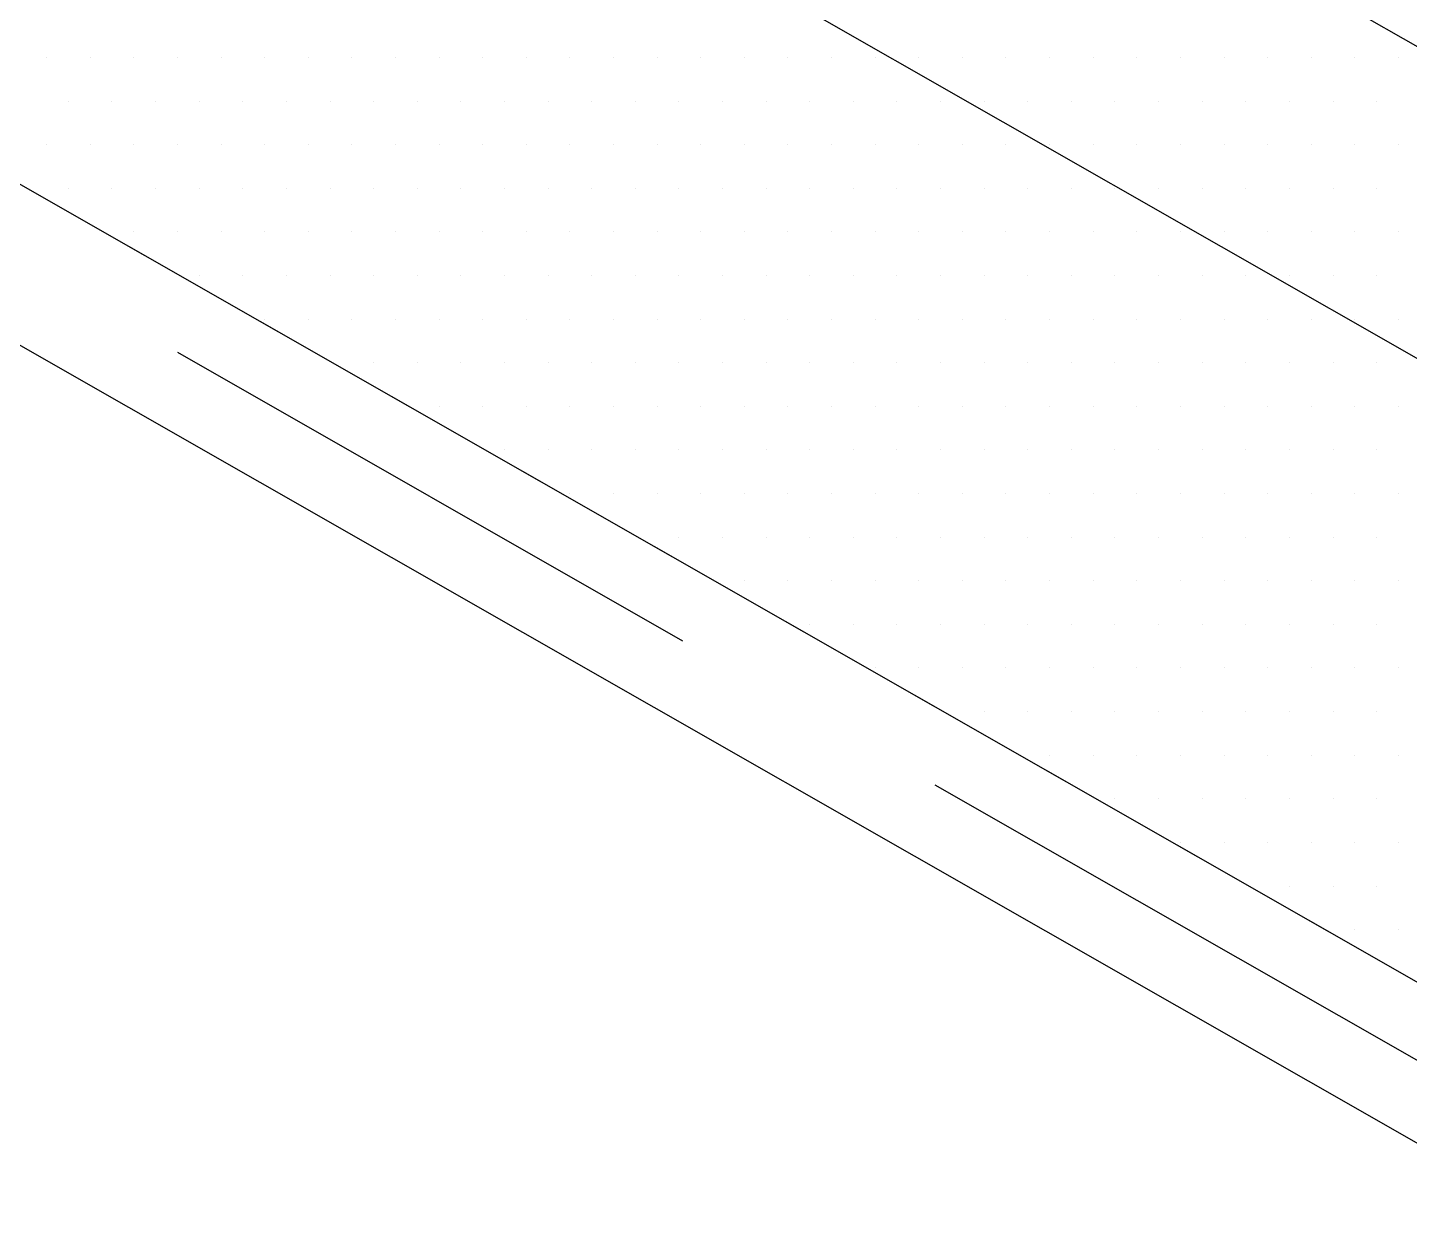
# Model space of a CAD drawing. Header units: inches. Extents: x -20.8 to 74.7, y -53.7 to 19.1.
# Drawn here: x -8.623 to -8.029, y 11.605 to 12.118 of the extents above; entities that cross this region are included whole.
import ezdxf

# ---------------------------------------------------------------- set-up
doc = ezdxf.new("R2010")
doc.units = ezdxf.units.IN
doc.header["$MEASUREMENT"] = 0
doc.linetypes.add('AI-Linetype-15', pattern=[0.375113, 0.250075, -0.125038])
for name, color, linetype, lineweight in [('.ATI-HATCH', 7, 'Continuous', 0), ('G-ANNO-TTLB', 7, 'Continuous', 0), ('TYVEK', 7, 'Continuous', 0)]:
    doc.layers.add(name, color=color, linetype=linetype, lineweight=lineweight)

# ---------------------------------------------------------------- blocks, each defined once
blk = doc.blocks.new('Block_856')
at = {"layer": '.ATI-HATCH'}
for points, knots in [([(-8.50502, 12.3839), (-8.50502, 12.3839), (-8.6217, 12.31639), (-8.6217, 12.31639), (-8.6217, 12.31639), (-7.61557, 11.74187), (-7.61557, 11.74187), (-7.61557, 11.74187), (-7.60558, 11.8703), (-7.60558, 11.8703), (-7.60558, 11.8703), (-8.50502, 12.3839), (-8.50502, 12.3839)], [0, 0, 0, 0, 1, 1, 1, 2, 2, 2, 3, 3, 3, 4, 4, 4, 4]), ([(-8.6217, 12.31639), (-8.6217, 12.31639), (-8.73838, 12.24888), (-8.73838, 12.24888), (-8.73838, 12.24888), (-8.85506, 12.18138), (-8.85506, 12.18138), (-8.85506, 12.18138), (-6.9879, 11.11519), (-6.9879, 11.11519), (-6.9879, 11.11519), (-6.75454, 11.2502), (-6.75454, 11.2502), (-6.75454, 11.2502), (-8.6217, 12.31639), (-8.6217, 12.31639)], [0, 0, 0, 0, 1, 1, 1, 2, 2, 2, 3, 3, 3, 4, 4, 4, 5, 5, 5, 5])]:
    blk.add_open_spline(points, degree=3, knots=knots, dxfattribs=at)
at = {"layer": '.ATI-HATCH', "color": 8, "lineweight": 0, "true_color": 0x818080}
for points in [[(-8.61478, 12.10533), (-8.61478, 12.10533), (-8.61478, 12.10533), (-8.61478, 12.10533)], [(-8.59602, 12.10533), (-8.59602, 12.10533), (-8.59602, 12.10533), (-8.59602, 12.10533)], [(-8.57727, 12.10533), (-8.57727, 12.10533), (-8.57727, 12.10533), (-8.57727, 12.10533)], [(-8.55851, 12.10533), (-8.55851, 12.10533), (-8.55851, 12.10533), (-8.55851, 12.10533)], [(-8.53976, 12.10533), (-8.53976, 12.10533), (-8.53976, 12.10533), (-8.53976, 12.10533)], [(-8.521, 12.10533), (-8.521, 12.10533), (-8.521, 12.10533), (-8.521, 12.10533)], [(-8.50225, 12.10533), (-8.50225, 12.10533), (-8.50225, 12.10533), (-8.50225, 12.10533)], [(-8.48349, 12.10533), (-8.48349, 12.10533), (-8.48349, 12.10533), (-8.48349, 12.10533)], [(-8.46473, 12.10533), (-8.46473, 12.10533), (-8.46473, 12.10533), (-8.46473, 12.10533)], [(-8.44598, 12.10533), (-8.44598, 12.10533), (-8.44598, 12.10533), (-8.44598, 12.10533)], [(-8.42722, 12.10533), (-8.42722, 12.10533), (-8.42722, 12.10533), (-8.42722, 12.10533)], [(-8.40847, 12.10533), (-8.40847, 12.10533), (-8.40847, 12.10533), (-8.40847, 12.10533)], [(-8.38971, 12.10533), (-8.38971, 12.10533), (-8.38971, 12.10533), (-8.38971, 12.10533)], [(-8.37096, 12.10533), (-8.37096, 12.10533), (-8.37096, 12.10533), (-8.37096, 12.10533)], [(-8.3522, 12.10533), (-8.3522, 12.10533), (-8.3522, 12.10533), (-8.3522, 12.10533)], [(-8.33344, 12.10533), (-8.33344, 12.10533), (-8.33344, 12.10533), (-8.33344, 12.10533)], [(-8.31469, 12.10533), (-8.31469, 12.10533), (-8.31469, 12.10533), (-8.31469, 12.10533)], [(-8.29593, 12.10533), (-8.29593, 12.10533), (-8.29593, 12.10533), (-8.29593, 12.10533)], [(-8.27718, 12.10533), (-8.27718, 12.10533), (-8.27718, 12.10533), (-8.27718, 12.10533)], [(-8.25842, 12.10533), (-8.25842, 12.10533), (-8.25842, 12.10533), (-8.25842, 12.10533)], [(-8.23967, 12.10533), (-8.23967, 12.10533), (-8.23967, 12.10533), (-8.23967, 12.10533)], [(-8.22091, 12.10533), (-8.22091, 12.10533), (-8.22091, 12.10533), (-8.22091, 12.10533)], [(-8.20215, 12.10533), (-8.20215, 12.10533), (-8.20215, 12.10533), (-8.20215, 12.10533)], [(-8.1834, 12.10533), (-8.1834, 12.10533), (-8.1834, 12.10533), (-8.1834, 12.10533)], [(-8.16464, 12.10533), (-8.16464, 12.10533), (-8.16464, 12.10533), (-8.16464, 12.10533)], [(-8.14589, 12.10533), (-8.14589, 12.10533), (-8.14589, 12.10533), (-8.14589, 12.10533)], [(-8.12713, 12.10533), (-8.12713, 12.10533), (-8.12713, 12.10533), (-8.12713, 12.10533)], [(-8.10838, 12.10533), (-8.10838, 12.10533), (-8.10838, 12.10533), (-8.10838, 12.10533)], [(-8.08962, 12.10533), (-8.08962, 12.10533), (-8.08962, 12.10533), (-8.08962, 12.10533)], [(-8.07087, 12.10533), (-8.07087, 12.10533), (-8.07087, 12.10533), (-8.07087, 12.10533)], [(-8.05211, 12.10533), (-8.05211, 12.10533), (-8.05211, 12.10533), (-8.05211, 12.10533)], [(-8.03335, 12.10533), (-8.03335, 12.10533), (-8.03335, 12.10533), (-8.03335, 12.10533)], [(-8.6054, 12.08657), (-8.6054, 12.08657), (-8.6054, 12.08657), (-8.6054, 12.08657)], [(-8.58665, 12.08657), (-8.58665, 12.08657), (-8.58665, 12.08657), (-8.58665, 12.08657)], [(-8.56789, 12.08657), (-8.56789, 12.08657), (-8.56789, 12.08657), (-8.56789, 12.08657)], [(-8.54913, 12.08657), (-8.54913, 12.08657), (-8.54913, 12.08657), (-8.54913, 12.08657)], [(-8.53038, 12.08657), (-8.53038, 12.08657), (-8.53038, 12.08657), (-8.53038, 12.08657)], [(-8.51162, 12.08657), (-8.51162, 12.08657), (-8.51162, 12.08657), (-8.51162, 12.08657)], [(-8.49287, 12.08657), (-8.49287, 12.08657), (-8.49287, 12.08657), (-8.49287, 12.08657)], [(-8.47411, 12.08657), (-8.47411, 12.08657), (-8.47411, 12.08657), (-8.47411, 12.08657)], [(-8.45536, 12.08657), (-8.45536, 12.08657), (-8.45536, 12.08657), (-8.45536, 12.08657)], [(-8.4366, 12.08657), (-8.4366, 12.08657), (-8.4366, 12.08657), (-8.4366, 12.08657)], [(-8.41784, 12.08657), (-8.41784, 12.08657), (-8.41784, 12.08657), (-8.41784, 12.08657)], [(-8.39909, 12.08657), (-8.39909, 12.08657), (-8.39909, 12.08657), (-8.39909, 12.08657)], [(-8.38033, 12.08657), (-8.38033, 12.08657), (-8.38033, 12.08657), (-8.38033, 12.08657)], [(-8.36158, 12.08657), (-8.36158, 12.08657), (-8.36158, 12.08657), (-8.36158, 12.08657)], [(-8.34282, 12.08657), (-8.34282, 12.08657), (-8.34282, 12.08657), (-8.34282, 12.08657)], [(-8.32407, 12.08657), (-8.32407, 12.08657), (-8.32407, 12.08657), (-8.32407, 12.08657)], [(-8.30531, 12.08657), (-8.30531, 12.08657), (-8.30531, 12.08657), (-8.30531, 12.08657)], [(-8.28656, 12.08657), (-8.28656, 12.08657), (-8.28656, 12.08657), (-8.28656, 12.08657)], [(-8.2678, 12.08657), (-8.2678, 12.08657), (-8.2678, 12.08657), (-8.2678, 12.08657)], [(-8.24904, 12.08657), (-8.24904, 12.08657), (-8.24904, 12.08657), (-8.24904, 12.08657)], [(-8.23029, 12.08657), (-8.23029, 12.08657), (-8.23029, 12.08657), (-8.23029, 12.08657)], [(-8.21153, 12.08657), (-8.21153, 12.08657), (-8.21153, 12.08657), (-8.21153, 12.08657)], [(-8.19278, 12.08657), (-8.19278, 12.08657), (-8.19278, 12.08657), (-8.19278, 12.08657)], [(-8.17402, 12.08657), (-8.17402, 12.08657), (-8.17402, 12.08657), (-8.17402, 12.08657)], [(-8.15527, 12.08657), (-8.15527, 12.08657), (-8.15527, 12.08657), (-8.15527, 12.08657)], [(-8.13651, 12.08657), (-8.13651, 12.08657), (-8.13651, 12.08657), (-8.13651, 12.08657)], [(-8.11775, 12.08657), (-8.11775, 12.08657), (-8.11775, 12.08657), (-8.11775, 12.08657)], [(-8.099, 12.08657), (-8.099, 12.08657), (-8.099, 12.08657), (-8.099, 12.08657)], [(-8.08024, 12.08657), (-8.08024, 12.08657), (-8.08024, 12.08657), (-8.08024, 12.08657)], [(-8.06149, 12.08657), (-8.06149, 12.08657), (-8.06149, 12.08657), (-8.06149, 12.08657)], [(-8.04273, 12.08657), (-8.04273, 12.08657), (-8.04273, 12.08657), (-8.04273, 12.08657)], [(-8.61478, 12.06781), (-8.61478, 12.06781), (-8.61478, 12.06781), (-8.61478, 12.06781)], [(-8.59602, 12.06781), (-8.59602, 12.06781), (-8.59602, 12.06781), (-8.59602, 12.06781)], [(-8.57727, 12.06781), (-8.57727, 12.06781), (-8.57727, 12.06781), (-8.57727, 12.06781)], [(-8.55851, 12.06781), (-8.55851, 12.06781), (-8.55851, 12.06781), (-8.55851, 12.06781)], [(-8.53976, 12.06781), (-8.53976, 12.06781), (-8.53976, 12.06781), (-8.53976, 12.06781)], [(-8.521, 12.06781), (-8.521, 12.06781), (-8.521, 12.06781), (-8.521, 12.06781)], [(-8.50225, 12.06781), (-8.50225, 12.06781), (-8.50225, 12.06781), (-8.50225, 12.06781)], [(-8.48349, 12.06781), (-8.48349, 12.06781), (-8.48349, 12.06781), (-8.48349, 12.06781)], [(-8.46473, 12.06781), (-8.46473, 12.06781), (-8.46473, 12.06781), (-8.46473, 12.06781)], [(-8.44598, 12.06781), (-8.44598, 12.06781), (-8.44598, 12.06781), (-8.44598, 12.06781)], [(-8.42722, 12.06781), (-8.42722, 12.06781), (-8.42722, 12.06781), (-8.42722, 12.06781)], [(-8.40847, 12.06781), (-8.40847, 12.06781), (-8.40847, 12.06781), (-8.40847, 12.06781)], [(-8.38971, 12.06781), (-8.38971, 12.06781), (-8.38971, 12.06781), (-8.38971, 12.06781)], [(-8.37096, 12.06781), (-8.37096, 12.06781), (-8.37096, 12.06781), (-8.37096, 12.06781)], [(-8.3522, 12.06781), (-8.3522, 12.06781), (-8.3522, 12.06781), (-8.3522, 12.06781)], [(-8.33344, 12.06781), (-8.33344, 12.06781), (-8.33344, 12.06781), (-8.33344, 12.06781)], [(-8.31469, 12.06781), (-8.31469, 12.06781), (-8.31469, 12.06781), (-8.31469, 12.06781)], [(-8.29593, 12.06781), (-8.29593, 12.06781), (-8.29593, 12.06781), (-8.29593, 12.06781)], [(-8.27718, 12.06781), (-8.27718, 12.06781), (-8.27718, 12.06781), (-8.27718, 12.06781)], [(-8.25842, 12.06781), (-8.25842, 12.06781), (-8.25842, 12.06781), (-8.25842, 12.06781)], [(-8.23967, 12.06781), (-8.23967, 12.06781), (-8.23967, 12.06781), (-8.23967, 12.06781)], [(-8.22091, 12.06781), (-8.22091, 12.06781), (-8.22091, 12.06781), (-8.22091, 12.06781)], [(-8.20215, 12.06781), (-8.20215, 12.06781), (-8.20215, 12.06781), (-8.20215, 12.06781)], [(-8.1834, 12.06781), (-8.1834, 12.06781), (-8.1834, 12.06781), (-8.1834, 12.06781)], [(-8.16464, 12.06781), (-8.16464, 12.06781), (-8.16464, 12.06781), (-8.16464, 12.06781)], [(-8.14589, 12.06781), (-8.14589, 12.06781), (-8.14589, 12.06781), (-8.14589, 12.06781)], [(-8.12713, 12.06781), (-8.12713, 12.06781), (-8.12713, 12.06781), (-8.12713, 12.06781)], [(-8.10838, 12.06781), (-8.10838, 12.06781), (-8.10838, 12.06781), (-8.10838, 12.06781)], [(-8.08962, 12.06781), (-8.08962, 12.06781), (-8.08962, 12.06781), (-8.08962, 12.06781)], [(-8.07087, 12.06781), (-8.07087, 12.06781), (-8.07087, 12.06781), (-8.07087, 12.06781)], [(-8.05211, 12.06781), (-8.05211, 12.06781), (-8.05211, 12.06781), (-8.05211, 12.06781)], [(-8.03335, 12.06781), (-8.03335, 12.06781), (-8.03335, 12.06781), (-8.03335, 12.06781)], [(-8.6054, 12.04906), (-8.6054, 12.04906), (-8.6054, 12.04906), (-8.6054, 12.04906)], [(-8.58665, 12.04906), (-8.58665, 12.04906), (-8.58665, 12.04906), (-8.58665, 12.04906)], [(-8.56789, 12.04906), (-8.56789, 12.04906), (-8.56789, 12.04906), (-8.56789, 12.04906)], [(-8.54913, 12.04906), (-8.54913, 12.04906), (-8.54913, 12.04906), (-8.54913, 12.04906)], [(-8.53038, 12.04906), (-8.53038, 12.04906), (-8.53038, 12.04906), (-8.53038, 12.04906)], [(-8.51162, 12.04906), (-8.51162, 12.04906), (-8.51162, 12.04906), (-8.51162, 12.04906)], [(-8.49287, 12.04906), (-8.49287, 12.04906), (-8.49287, 12.04906), (-8.49287, 12.04906)], [(-8.47411, 12.04906), (-8.47411, 12.04906), (-8.47411, 12.04906), (-8.47411, 12.04906)], [(-8.45536, 12.04906), (-8.45536, 12.04906), (-8.45536, 12.04906), (-8.45536, 12.04906)], [(-8.4366, 12.04906), (-8.4366, 12.04906), (-8.4366, 12.04906), (-8.4366, 12.04906)], [(-8.41784, 12.04906), (-8.41784, 12.04906), (-8.41784, 12.04906), (-8.41784, 12.04906)], [(-8.39909, 12.04906), (-8.39909, 12.04906), (-8.39909, 12.04906), (-8.39909, 12.04906)], [(-8.38033, 12.04906), (-8.38033, 12.04906), (-8.38033, 12.04906), (-8.38033, 12.04906)], [(-8.36158, 12.04906), (-8.36158, 12.04906), (-8.36158, 12.04906), (-8.36158, 12.04906)], [(-8.34282, 12.04906), (-8.34282, 12.04906), (-8.34282, 12.04906), (-8.34282, 12.04906)], [(-8.32407, 12.04906), (-8.32407, 12.04906), (-8.32407, 12.04906), (-8.32407, 12.04906)], [(-8.30531, 12.04906), (-8.30531, 12.04906), (-8.30531, 12.04906), (-8.30531, 12.04906)], [(-8.28656, 12.04906), (-8.28656, 12.04906), (-8.28656, 12.04906), (-8.28656, 12.04906)], [(-8.2678, 12.04906), (-8.2678, 12.04906), (-8.2678, 12.04906), (-8.2678, 12.04906)], [(-8.24904, 12.04906), (-8.24904, 12.04906), (-8.24904, 12.04906), (-8.24904, 12.04906)], [(-8.23029, 12.04906), (-8.23029, 12.04906), (-8.23029, 12.04906), (-8.23029, 12.04906)], [(-8.21153, 12.04906), (-8.21153, 12.04906), (-8.21153, 12.04906), (-8.21153, 12.04906)], [(-8.19278, 12.04906), (-8.19278, 12.04906), (-8.19278, 12.04906), (-8.19278, 12.04906)], [(-8.17402, 12.04906), (-8.17402, 12.04906), (-8.17402, 12.04906), (-8.17402, 12.04906)], [(-8.15527, 12.04906), (-8.15527, 12.04906), (-8.15527, 12.04906), (-8.15527, 12.04906)], [(-8.13651, 12.04906), (-8.13651, 12.04906), (-8.13651, 12.04906), (-8.13651, 12.04906)], [(-8.11775, 12.04906), (-8.11775, 12.04906), (-8.11775, 12.04906), (-8.11775, 12.04906)], [(-8.099, 12.04906), (-8.099, 12.04906), (-8.099, 12.04906), (-8.099, 12.04906)], [(-8.08024, 12.04906), (-8.08024, 12.04906), (-8.08024, 12.04906), (-8.08024, 12.04906)], [(-8.06149, 12.04906), (-8.06149, 12.04906), (-8.06149, 12.04906), (-8.06149, 12.04906)], [(-8.04273, 12.04906), (-8.04273, 12.04906), (-8.04273, 12.04906), (-8.04273, 12.04906)], [(-8.57727, 12.0303), (-8.57727, 12.0303), (-8.57727, 12.0303), (-8.57727, 12.0303)], [(-8.55851, 12.0303), (-8.55851, 12.0303), (-8.55851, 12.0303), (-8.55851, 12.0303)], [(-8.53976, 12.0303), (-8.53976, 12.0303), (-8.53976, 12.0303), (-8.53976, 12.0303)], [(-8.521, 12.0303), (-8.521, 12.0303), (-8.521, 12.0303), (-8.521, 12.0303)], [(-8.50225, 12.0303), (-8.50225, 12.0303), (-8.50225, 12.0303), (-8.50225, 12.0303)], [(-8.48349, 12.0303), (-8.48349, 12.0303), (-8.48349, 12.0303), (-8.48349, 12.0303)], [(-8.46473, 12.0303), (-8.46473, 12.0303), (-8.46473, 12.0303), (-8.46473, 12.0303)], [(-8.44598, 12.0303), (-8.44598, 12.0303), (-8.44598, 12.0303), (-8.44598, 12.0303)], [(-8.42722, 12.0303), (-8.42722, 12.0303), (-8.42722, 12.0303), (-8.42722, 12.0303)], [(-8.40847, 12.0303), (-8.40847, 12.0303), (-8.40847, 12.0303), (-8.40847, 12.0303)], [(-8.38971, 12.0303), (-8.38971, 12.0303), (-8.38971, 12.0303), (-8.38971, 12.0303)], [(-8.37096, 12.0303), (-8.37096, 12.0303), (-8.37096, 12.0303), (-8.37096, 12.0303)], [(-8.3522, 12.0303), (-8.3522, 12.0303), (-8.3522, 12.0303), (-8.3522, 12.0303)], [(-8.33344, 12.0303), (-8.33344, 12.0303), (-8.33344, 12.0303), (-8.33344, 12.0303)], [(-8.31469, 12.0303), (-8.31469, 12.0303), (-8.31469, 12.0303), (-8.31469, 12.0303)], [(-8.29593, 12.0303), (-8.29593, 12.0303), (-8.29593, 12.0303), (-8.29593, 12.0303)], [(-8.27718, 12.0303), (-8.27718, 12.0303), (-8.27718, 12.0303), (-8.27718, 12.0303)], [(-8.25842, 12.0303), (-8.25842, 12.0303), (-8.25842, 12.0303), (-8.25842, 12.0303)], [(-8.23967, 12.0303), (-8.23967, 12.0303), (-8.23967, 12.0303), (-8.23967, 12.0303)], [(-8.22091, 12.0303), (-8.22091, 12.0303), (-8.22091, 12.0303), (-8.22091, 12.0303)], [(-8.20215, 12.0303), (-8.20215, 12.0303), (-8.20215, 12.0303), (-8.20215, 12.0303)], [(-8.1834, 12.0303), (-8.1834, 12.0303), (-8.1834, 12.0303), (-8.1834, 12.0303)], [(-8.16464, 12.0303), (-8.16464, 12.0303), (-8.16464, 12.0303), (-8.16464, 12.0303)], [(-8.14589, 12.0303), (-8.14589, 12.0303), (-8.14589, 12.0303), (-8.14589, 12.0303)], [(-8.12713, 12.0303), (-8.12713, 12.0303), (-8.12713, 12.0303), (-8.12713, 12.0303)], [(-8.10838, 12.0303), (-8.10838, 12.0303), (-8.10838, 12.0303), (-8.10838, 12.0303)], [(-8.08962, 12.0303), (-8.08962, 12.0303), (-8.08962, 12.0303), (-8.08962, 12.0303)], [(-8.07087, 12.0303), (-8.07087, 12.0303), (-8.07087, 12.0303), (-8.07087, 12.0303)], [(-8.05211, 12.0303), (-8.05211, 12.0303), (-8.05211, 12.0303), (-8.05211, 12.0303)], [(-8.03335, 12.0303), (-8.03335, 12.0303), (-8.03335, 12.0303), (-8.03335, 12.0303)], [(-8.54913, 12.01155), (-8.54913, 12.01155), (-8.54913, 12.01155), (-8.54913, 12.01155)], [(-8.53038, 12.01155), (-8.53038, 12.01155), (-8.53038, 12.01155), (-8.53038, 12.01155)], [(-8.51162, 12.01155), (-8.51162, 12.01155), (-8.51162, 12.01155), (-8.51162, 12.01155)], [(-8.49287, 12.01155), (-8.49287, 12.01155), (-8.49287, 12.01155), (-8.49287, 12.01155)], [(-8.47411, 12.01155), (-8.47411, 12.01155), (-8.47411, 12.01155), (-8.47411, 12.01155)], [(-8.45536, 12.01155), (-8.45536, 12.01155), (-8.45536, 12.01155), (-8.45536, 12.01155)], [(-8.4366, 12.01155), (-8.4366, 12.01155), (-8.4366, 12.01155), (-8.4366, 12.01155)], [(-8.41784, 12.01155), (-8.41784, 12.01155), (-8.41784, 12.01155), (-8.41784, 12.01155)], [(-8.39909, 12.01155), (-8.39909, 12.01155), (-8.39909, 12.01155), (-8.39909, 12.01155)], [(-8.38033, 12.01155), (-8.38033, 12.01155), (-8.38033, 12.01155), (-8.38033, 12.01155)], [(-8.36158, 12.01155), (-8.36158, 12.01155), (-8.36158, 12.01155), (-8.36158, 12.01155)], [(-8.34282, 12.01155), (-8.34282, 12.01155), (-8.34282, 12.01155), (-8.34282, 12.01155)], [(-8.32407, 12.01155), (-8.32407, 12.01155), (-8.32407, 12.01155), (-8.32407, 12.01155)], [(-8.30531, 12.01155), (-8.30531, 12.01155), (-8.30531, 12.01155), (-8.30531, 12.01155)], [(-8.28656, 12.01155), (-8.28656, 12.01155), (-8.28656, 12.01155), (-8.28656, 12.01155)], [(-8.2678, 12.01155), (-8.2678, 12.01155), (-8.2678, 12.01155), (-8.2678, 12.01155)], [(-8.24904, 12.01155), (-8.24904, 12.01155), (-8.24904, 12.01155), (-8.24904, 12.01155)], [(-8.23029, 12.01155), (-8.23029, 12.01155), (-8.23029, 12.01155), (-8.23029, 12.01155)], [(-8.21153, 12.01155), (-8.21153, 12.01155), (-8.21153, 12.01155), (-8.21153, 12.01155)], [(-8.19278, 12.01155), (-8.19278, 12.01155), (-8.19278, 12.01155), (-8.19278, 12.01155)], [(-8.17402, 12.01155), (-8.17402, 12.01155), (-8.17402, 12.01155), (-8.17402, 12.01155)], [(-8.15527, 12.01155), (-8.15527, 12.01155), (-8.15527, 12.01155), (-8.15527, 12.01155)], [(-8.13651, 12.01155), (-8.13651, 12.01155), (-8.13651, 12.01155), (-8.13651, 12.01155)], [(-8.11775, 12.01155), (-8.11775, 12.01155), (-8.11775, 12.01155), (-8.11775, 12.01155)], [(-8.099, 12.01155), (-8.099, 12.01155), (-8.099, 12.01155), (-8.099, 12.01155)], [(-8.08024, 12.01155), (-8.08024, 12.01155), (-8.08024, 12.01155), (-8.08024, 12.01155)], [(-8.06149, 12.01155), (-8.06149, 12.01155), (-8.06149, 12.01155), (-8.06149, 12.01155)], [(-8.04273, 12.01155), (-8.04273, 12.01155), (-8.04273, 12.01155), (-8.04273, 12.01155)], [(-8.521, 11.99279), (-8.521, 11.99279), (-8.521, 11.99279), (-8.521, 11.99279)], [(-8.50225, 11.99279), (-8.50225, 11.99279), (-8.50225, 11.99279), (-8.50225, 11.99279)], [(-8.48349, 11.99279), (-8.48349, 11.99279), (-8.48349, 11.99279), (-8.48349, 11.99279)], [(-8.46473, 11.99279), (-8.46473, 11.99279), (-8.46473, 11.99279), (-8.46473, 11.99279)], [(-8.44598, 11.99279), (-8.44598, 11.99279), (-8.44598, 11.99279), (-8.44598, 11.99279)], [(-8.42722, 11.99279), (-8.42722, 11.99279), (-8.42722, 11.99279), (-8.42722, 11.99279)], [(-8.40847, 11.99279), (-8.40847, 11.99279), (-8.40847, 11.99279), (-8.40847, 11.99279)], [(-8.38971, 11.99279), (-8.38971, 11.99279), (-8.38971, 11.99279), (-8.38971, 11.99279)], [(-8.37096, 11.99279), (-8.37096, 11.99279), (-8.37096, 11.99279), (-8.37096, 11.99279)], [(-8.3522, 11.99279), (-8.3522, 11.99279), (-8.3522, 11.99279), (-8.3522, 11.99279)], [(-8.33344, 11.99279), (-8.33344, 11.99279), (-8.33344, 11.99279), (-8.33344, 11.99279)], [(-8.31469, 11.99279), (-8.31469, 11.99279), (-8.31469, 11.99279), (-8.31469, 11.99279)], [(-8.29593, 11.99279), (-8.29593, 11.99279), (-8.29593, 11.99279), (-8.29593, 11.99279)], [(-8.27718, 11.99279), (-8.27718, 11.99279), (-8.27718, 11.99279), (-8.27718, 11.99279)], [(-8.25842, 11.99279), (-8.25842, 11.99279), (-8.25842, 11.99279), (-8.25842, 11.99279)], [(-8.23967, 11.99279), (-8.23967, 11.99279), (-8.23967, 11.99279), (-8.23967, 11.99279)], [(-8.22091, 11.99279), (-8.22091, 11.99279), (-8.22091, 11.99279), (-8.22091, 11.99279)], [(-8.20215, 11.99279), (-8.20215, 11.99279), (-8.20215, 11.99279), (-8.20215, 11.99279)], [(-8.1834, 11.99279), (-8.1834, 11.99279), (-8.1834, 11.99279), (-8.1834, 11.99279)], [(-8.16464, 11.99279), (-8.16464, 11.99279), (-8.16464, 11.99279), (-8.16464, 11.99279)], [(-8.14589, 11.99279), (-8.14589, 11.99279), (-8.14589, 11.99279), (-8.14589, 11.99279)], [(-8.12713, 11.99279), (-8.12713, 11.99279), (-8.12713, 11.99279), (-8.12713, 11.99279)], [(-8.10838, 11.99279), (-8.10838, 11.99279), (-8.10838, 11.99279), (-8.10838, 11.99279)], [(-8.08962, 11.99279), (-8.08962, 11.99279), (-8.08962, 11.99279), (-8.08962, 11.99279)], [(-8.07087, 11.99279), (-8.07087, 11.99279), (-8.07087, 11.99279), (-8.07087, 11.99279)], [(-8.05211, 11.99279), (-8.05211, 11.99279), (-8.05211, 11.99279), (-8.05211, 11.99279)], [(-8.03335, 11.99279), (-8.03335, 11.99279), (-8.03335, 11.99279), (-8.03335, 11.99279)], [(-8.47411, 11.97404), (-8.47411, 11.97404), (-8.47411, 11.97404), (-8.47411, 11.97404)], [(-8.45536, 11.97404), (-8.45536, 11.97404), (-8.45536, 11.97404), (-8.45536, 11.97404)], [(-8.4366, 11.97404), (-8.4366, 11.97404), (-8.4366, 11.97404), (-8.4366, 11.97404)], [(-8.41784, 11.97404), (-8.41784, 11.97404), (-8.41784, 11.97404), (-8.41784, 11.97404)], [(-8.39909, 11.97404), (-8.39909, 11.97404), (-8.39909, 11.97404), (-8.39909, 11.97404)], [(-8.38033, 11.97404), (-8.38033, 11.97404), (-8.38033, 11.97404), (-8.38033, 11.97404)], [(-8.36158, 11.97404), (-8.36158, 11.97404), (-8.36158, 11.97404), (-8.36158, 11.97404)], [(-8.34282, 11.97404), (-8.34282, 11.97404), (-8.34282, 11.97404), (-8.34282, 11.97404)], [(-8.32407, 11.97404), (-8.32407, 11.97404), (-8.32407, 11.97404), (-8.32407, 11.97404)], [(-8.30531, 11.97404), (-8.30531, 11.97404), (-8.30531, 11.97404), (-8.30531, 11.97404)], [(-8.28656, 11.97404), (-8.28656, 11.97404), (-8.28656, 11.97404), (-8.28656, 11.97404)], [(-8.2678, 11.97404), (-8.2678, 11.97404), (-8.2678, 11.97404), (-8.2678, 11.97404)], [(-8.24904, 11.97404), (-8.24904, 11.97404), (-8.24904, 11.97404), (-8.24904, 11.97404)], [(-8.23029, 11.97404), (-8.23029, 11.97404), (-8.23029, 11.97404), (-8.23029, 11.97404)], [(-8.21153, 11.97404), (-8.21153, 11.97404), (-8.21153, 11.97404), (-8.21153, 11.97404)], [(-8.19278, 11.97404), (-8.19278, 11.97404), (-8.19278, 11.97404), (-8.19278, 11.97404)], [(-8.17402, 11.97404), (-8.17402, 11.97404), (-8.17402, 11.97404), (-8.17402, 11.97404)], [(-8.15527, 11.97404), (-8.15527, 11.97404), (-8.15527, 11.97404), (-8.15527, 11.97404)], [(-8.13651, 11.97404), (-8.13651, 11.97404), (-8.13651, 11.97404), (-8.13651, 11.97404)], [(-8.11775, 11.97404), (-8.11775, 11.97404), (-8.11775, 11.97404), (-8.11775, 11.97404)], [(-8.099, 11.97404), (-8.099, 11.97404), (-8.099, 11.97404), (-8.099, 11.97404)], [(-8.08024, 11.97404), (-8.08024, 11.97404), (-8.08024, 11.97404), (-8.08024, 11.97404)], [(-8.06149, 11.97404), (-8.06149, 11.97404), (-8.06149, 11.97404), (-8.06149, 11.97404)], [(-8.04273, 11.97404), (-8.04273, 11.97404), (-8.04273, 11.97404), (-8.04273, 11.97404)], [(-8.44598, 11.95528), (-8.44598, 11.95528), (-8.44598, 11.95528), (-8.44598, 11.95528)], [(-8.42722, 11.95528), (-8.42722, 11.95528), (-8.42722, 11.95528), (-8.42722, 11.95528)], [(-8.40847, 11.95528), (-8.40847, 11.95528), (-8.40847, 11.95528), (-8.40847, 11.95528)], [(-8.38971, 11.95528), (-8.38971, 11.95528), (-8.38971, 11.95528), (-8.38971, 11.95528)], [(-8.37096, 11.95528), (-8.37096, 11.95528), (-8.37096, 11.95528), (-8.37096, 11.95528)], [(-8.3522, 11.95528), (-8.3522, 11.95528), (-8.3522, 11.95528), (-8.3522, 11.95528)], [(-8.33344, 11.95528), (-8.33344, 11.95528), (-8.33344, 11.95528), (-8.33344, 11.95528)], [(-8.31469, 11.95528), (-8.31469, 11.95528), (-8.31469, 11.95528), (-8.31469, 11.95528)], [(-8.29593, 11.95528), (-8.29593, 11.95528), (-8.29593, 11.95528), (-8.29593, 11.95528)], [(-8.27718, 11.95528), (-8.27718, 11.95528), (-8.27718, 11.95528), (-8.27718, 11.95528)], [(-8.25842, 11.95528), (-8.25842, 11.95528), (-8.25842, 11.95528), (-8.25842, 11.95528)], [(-8.23967, 11.95528), (-8.23967, 11.95528), (-8.23967, 11.95528), (-8.23967, 11.95528)], [(-8.22091, 11.95528), (-8.22091, 11.95528), (-8.22091, 11.95528), (-8.22091, 11.95528)], [(-8.20215, 11.95528), (-8.20215, 11.95528), (-8.20215, 11.95528), (-8.20215, 11.95528)], [(-8.1834, 11.95528), (-8.1834, 11.95528), (-8.1834, 11.95528), (-8.1834, 11.95528)], [(-8.16464, 11.95528), (-8.16464, 11.95528), (-8.16464, 11.95528), (-8.16464, 11.95528)], [(-8.14589, 11.95528), (-8.14589, 11.95528), (-8.14589, 11.95528), (-8.14589, 11.95528)], [(-8.12713, 11.95528), (-8.12713, 11.95528), (-8.12713, 11.95528), (-8.12713, 11.95528)], [(-8.10838, 11.95528), (-8.10838, 11.95528), (-8.10838, 11.95528), (-8.10838, 11.95528)], [(-8.08962, 11.95528), (-8.08962, 11.95528), (-8.08962, 11.95528), (-8.08962, 11.95528)], [(-8.07087, 11.95528), (-8.07087, 11.95528), (-8.07087, 11.95528), (-8.07087, 11.95528)], [(-8.05211, 11.95528), (-8.05211, 11.95528), (-8.05211, 11.95528), (-8.05211, 11.95528)], [(-8.03335, 11.95528), (-8.03335, 11.95528), (-8.03335, 11.95528), (-8.03335, 11.95528)], [(-8.41784, 11.93652), (-8.41784, 11.93652), (-8.41784, 11.93652), (-8.41784, 11.93652)], [(-8.39909, 11.93652), (-8.39909, 11.93652), (-8.39909, 11.93652), (-8.39909, 11.93652)], [(-8.38033, 11.93652), (-8.38033, 11.93652), (-8.38033, 11.93652), (-8.38033, 11.93652)], [(-8.36158, 11.93652), (-8.36158, 11.93652), (-8.36158, 11.93652), (-8.36158, 11.93652)], [(-8.34282, 11.93652), (-8.34282, 11.93652), (-8.34282, 11.93652), (-8.34282, 11.93652)], [(-8.32407, 11.93652), (-8.32407, 11.93652), (-8.32407, 11.93652), (-8.32407, 11.93652)], [(-8.30531, 11.93652), (-8.30531, 11.93652), (-8.30531, 11.93652), (-8.30531, 11.93652)], [(-8.28656, 11.93652), (-8.28656, 11.93652), (-8.28656, 11.93652), (-8.28656, 11.93652)], [(-8.2678, 11.93652), (-8.2678, 11.93652), (-8.2678, 11.93652), (-8.2678, 11.93652)], [(-8.24904, 11.93652), (-8.24904, 11.93652), (-8.24904, 11.93652), (-8.24904, 11.93652)], [(-8.23029, 11.93652), (-8.23029, 11.93652), (-8.23029, 11.93652), (-8.23029, 11.93652)], [(-8.21153, 11.93652), (-8.21153, 11.93652), (-8.21153, 11.93652), (-8.21153, 11.93652)], [(-8.19278, 11.93652), (-8.19278, 11.93652), (-8.19278, 11.93652), (-8.19278, 11.93652)], [(-8.17402, 11.93652), (-8.17402, 11.93652), (-8.17402, 11.93652), (-8.17402, 11.93652)], [(-8.15527, 11.93652), (-8.15527, 11.93652), (-8.15527, 11.93652), (-8.15527, 11.93652)], [(-8.13651, 11.93652), (-8.13651, 11.93652), (-8.13651, 11.93652), (-8.13651, 11.93652)], [(-8.11775, 11.93652), (-8.11775, 11.93652), (-8.11775, 11.93652), (-8.11775, 11.93652)], [(-8.099, 11.93652), (-8.099, 11.93652), (-8.099, 11.93652), (-8.099, 11.93652)], [(-8.08024, 11.93652), (-8.08024, 11.93652), (-8.08024, 11.93652), (-8.08024, 11.93652)], [(-8.06149, 11.93652), (-8.06149, 11.93652), (-8.06149, 11.93652), (-8.06149, 11.93652)], [(-8.04273, 11.93652), (-8.04273, 11.93652), (-8.04273, 11.93652), (-8.04273, 11.93652)], [(-8.38971, 11.91777), (-8.38971, 11.91777), (-8.38971, 11.91777), (-8.38971, 11.91777)], [(-8.37096, 11.91777), (-8.37096, 11.91777), (-8.37096, 11.91777), (-8.37096, 11.91777)], [(-8.3522, 11.91777), (-8.3522, 11.91777), (-8.3522, 11.91777), (-8.3522, 11.91777)], [(-8.33344, 11.91777), (-8.33344, 11.91777), (-8.33344, 11.91777), (-8.33344, 11.91777)], [(-8.31469, 11.91777), (-8.31469, 11.91777), (-8.31469, 11.91777), (-8.31469, 11.91777)], [(-8.29593, 11.91777), (-8.29593, 11.91777), (-8.29593, 11.91777), (-8.29593, 11.91777)], [(-8.27718, 11.91777), (-8.27718, 11.91777), (-8.27718, 11.91777), (-8.27718, 11.91777)], [(-8.25842, 11.91777), (-8.25842, 11.91777), (-8.25842, 11.91777), (-8.25842, 11.91777)], [(-8.23967, 11.91777), (-8.23967, 11.91777), (-8.23967, 11.91777), (-8.23967, 11.91777)], [(-8.22091, 11.91777), (-8.22091, 11.91777), (-8.22091, 11.91777), (-8.22091, 11.91777)], [(-8.20215, 11.91777), (-8.20215, 11.91777), (-8.20215, 11.91777), (-8.20215, 11.91777)], [(-8.1834, 11.91777), (-8.1834, 11.91777), (-8.1834, 11.91777), (-8.1834, 11.91777)], [(-8.16464, 11.91777), (-8.16464, 11.91777), (-8.16464, 11.91777), (-8.16464, 11.91777)], [(-8.14589, 11.91777), (-8.14589, 11.91777), (-8.14589, 11.91777), (-8.14589, 11.91777)], [(-8.12713, 11.91777), (-8.12713, 11.91777), (-8.12713, 11.91777), (-8.12713, 11.91777)], [(-8.10838, 11.91777), (-8.10838, 11.91777), (-8.10838, 11.91777), (-8.10838, 11.91777)], [(-8.08962, 11.91777), (-8.08962, 11.91777), (-8.08962, 11.91777), (-8.08962, 11.91777)], [(-8.07087, 11.91777), (-8.07087, 11.91777), (-8.07087, 11.91777), (-8.07087, 11.91777)], [(-8.05211, 11.91777), (-8.05211, 11.91777), (-8.05211, 11.91777), (-8.05211, 11.91777)], [(-8.03335, 11.91777), (-8.03335, 11.91777), (-8.03335, 11.91777), (-8.03335, 11.91777)], [(-8.34282, 11.89901), (-8.34282, 11.89901), (-8.34282, 11.89901), (-8.34282, 11.89901)], [(-8.32407, 11.89901), (-8.32407, 11.89901), (-8.32407, 11.89901), (-8.32407, 11.89901)], [(-8.30531, 11.89901), (-8.30531, 11.89901), (-8.30531, 11.89901), (-8.30531, 11.89901)], [(-8.28656, 11.89901), (-8.28656, 11.89901), (-8.28656, 11.89901), (-8.28656, 11.89901)], [(-8.2678, 11.89901), (-8.2678, 11.89901), (-8.2678, 11.89901), (-8.2678, 11.89901)], [(-8.24904, 11.89901), (-8.24904, 11.89901), (-8.24904, 11.89901), (-8.24904, 11.89901)], [(-8.23029, 11.89901), (-8.23029, 11.89901), (-8.23029, 11.89901), (-8.23029, 11.89901)], [(-8.21153, 11.89901), (-8.21153, 11.89901), (-8.21153, 11.89901), (-8.21153, 11.89901)], [(-8.19278, 11.89901), (-8.19278, 11.89901), (-8.19278, 11.89901), (-8.19278, 11.89901)], [(-8.17402, 11.89901), (-8.17402, 11.89901), (-8.17402, 11.89901), (-8.17402, 11.89901)], [(-8.15527, 11.89901), (-8.15527, 11.89901), (-8.15527, 11.89901), (-8.15527, 11.89901)], [(-8.13651, 11.89901), (-8.13651, 11.89901), (-8.13651, 11.89901), (-8.13651, 11.89901)], [(-8.11775, 11.89901), (-8.11775, 11.89901), (-8.11775, 11.89901), (-8.11775, 11.89901)], [(-8.099, 11.89901), (-8.099, 11.89901), (-8.099, 11.89901), (-8.099, 11.89901)], [(-8.08024, 11.89901), (-8.08024, 11.89901), (-8.08024, 11.89901), (-8.08024, 11.89901)], [(-8.06149, 11.89901), (-8.06149, 11.89901), (-8.06149, 11.89901), (-8.06149, 11.89901)], [(-8.04273, 11.89901), (-8.04273, 11.89901), (-8.04273, 11.89901), (-8.04273, 11.89901)], [(-8.31469, 11.88026), (-8.31469, 11.88026), (-8.31469, 11.88026), (-8.31469, 11.88026)], [(-8.29593, 11.88026), (-8.29593, 11.88026), (-8.29593, 11.88026), (-8.29593, 11.88026)], [(-8.27718, 11.88026), (-8.27718, 11.88026), (-8.27718, 11.88026), (-8.27718, 11.88026)], [(-8.25842, 11.88026), (-8.25842, 11.88026), (-8.25842, 11.88026), (-8.25842, 11.88026)], [(-8.23967, 11.88026), (-8.23967, 11.88026), (-8.23967, 11.88026), (-8.23967, 11.88026)], [(-8.22091, 11.88026), (-8.22091, 11.88026), (-8.22091, 11.88026), (-8.22091, 11.88026)], [(-8.20215, 11.88026), (-8.20215, 11.88026), (-8.20215, 11.88026), (-8.20215, 11.88026)], [(-8.1834, 11.88026), (-8.1834, 11.88026), (-8.1834, 11.88026), (-8.1834, 11.88026)], [(-8.16464, 11.88026), (-8.16464, 11.88026), (-8.16464, 11.88026), (-8.16464, 11.88026)], [(-8.14589, 11.88026), (-8.14589, 11.88026), (-8.14589, 11.88026), (-8.14589, 11.88026)], [(-8.12713, 11.88026), (-8.12713, 11.88026), (-8.12713, 11.88026), (-8.12713, 11.88026)], [(-8.10838, 11.88026), (-8.10838, 11.88026), (-8.10838, 11.88026), (-8.10838, 11.88026)], [(-8.08962, 11.88026), (-8.08962, 11.88026), (-8.08962, 11.88026), (-8.08962, 11.88026)], [(-8.07087, 11.88026), (-8.07087, 11.88026), (-8.07087, 11.88026), (-8.07087, 11.88026)], [(-8.05211, 11.88026), (-8.05211, 11.88026), (-8.05211, 11.88026), (-8.05211, 11.88026)], [(-8.03335, 11.88026), (-8.03335, 11.88026), (-8.03335, 11.88026), (-8.03335, 11.88026)], [(-8.28656, 11.8615), (-8.28656, 11.8615), (-8.28656, 11.8615), (-8.28656, 11.8615)], [(-8.2678, 11.8615), (-8.2678, 11.8615), (-8.2678, 11.8615), (-8.2678, 11.8615)], [(-8.24904, 11.8615), (-8.24904, 11.8615), (-8.24904, 11.8615), (-8.24904, 11.8615)], [(-8.23029, 11.8615), (-8.23029, 11.8615), (-8.23029, 11.8615), (-8.23029, 11.8615)], [(-8.21153, 11.8615), (-8.21153, 11.8615), (-8.21153, 11.8615), (-8.21153, 11.8615)], [(-8.19278, 11.8615), (-8.19278, 11.8615), (-8.19278, 11.8615), (-8.19278, 11.8615)], [(-8.17402, 11.8615), (-8.17402, 11.8615), (-8.17402, 11.8615), (-8.17402, 11.8615)], [(-8.15527, 11.8615), (-8.15527, 11.8615), (-8.15527, 11.8615), (-8.15527, 11.8615)], [(-8.13651, 11.8615), (-8.13651, 11.8615), (-8.13651, 11.8615), (-8.13651, 11.8615)], [(-8.11775, 11.8615), (-8.11775, 11.8615), (-8.11775, 11.8615), (-8.11775, 11.8615)], [(-8.099, 11.8615), (-8.099, 11.8615), (-8.099, 11.8615), (-8.099, 11.8615)], [(-8.08024, 11.8615), (-8.08024, 11.8615), (-8.08024, 11.8615), (-8.08024, 11.8615)], [(-8.06149, 11.8615), (-8.06149, 11.8615), (-8.06149, 11.8615), (-8.06149, 11.8615)], [(-8.04273, 11.8615), (-8.04273, 11.8615), (-8.04273, 11.8615), (-8.04273, 11.8615)], [(-8.25842, 11.84275), (-8.25842, 11.84275), (-8.25842, 11.84275), (-8.25842, 11.84275)], [(-8.23967, 11.84275), (-8.23967, 11.84275), (-8.23967, 11.84275), (-8.23967, 11.84275)], [(-8.22091, 11.84275), (-8.22091, 11.84275), (-8.22091, 11.84275), (-8.22091, 11.84275)], [(-8.20215, 11.84275), (-8.20215, 11.84275), (-8.20215, 11.84275), (-8.20215, 11.84275)], [(-8.1834, 11.84275), (-8.1834, 11.84275), (-8.1834, 11.84275), (-8.1834, 11.84275)], [(-8.16464, 11.84275), (-8.16464, 11.84275), (-8.16464, 11.84275), (-8.16464, 11.84275)], [(-8.14589, 11.84275), (-8.14589, 11.84275), (-8.14589, 11.84275), (-8.14589, 11.84275)], [(-8.12713, 11.84275), (-8.12713, 11.84275), (-8.12713, 11.84275), (-8.12713, 11.84275)], [(-8.10838, 11.84275), (-8.10838, 11.84275), (-8.10838, 11.84275), (-8.10838, 11.84275)], [(-8.08962, 11.84275), (-8.08962, 11.84275), (-8.08962, 11.84275), (-8.08962, 11.84275)], [(-8.07087, 11.84275), (-8.07087, 11.84275), (-8.07087, 11.84275), (-8.07087, 11.84275)], [(-8.05211, 11.84275), (-8.05211, 11.84275), (-8.05211, 11.84275), (-8.05211, 11.84275)], [(-8.03335, 11.84275), (-8.03335, 11.84275), (-8.03335, 11.84275), (-8.03335, 11.84275)], [(-8.21153, 11.82399), (-8.21153, 11.82399), (-8.21153, 11.82399), (-8.21153, 11.82399)], [(-8.19278, 11.82399), (-8.19278, 11.82399), (-8.19278, 11.82399), (-8.19278, 11.82399)], [(-8.17402, 11.82399), (-8.17402, 11.82399), (-8.17402, 11.82399), (-8.17402, 11.82399)], [(-8.15527, 11.82399), (-8.15527, 11.82399), (-8.15527, 11.82399), (-8.15527, 11.82399)], [(-8.13651, 11.82399), (-8.13651, 11.82399), (-8.13651, 11.82399), (-8.13651, 11.82399)], [(-8.11775, 11.82399), (-8.11775, 11.82399), (-8.11775, 11.82399), (-8.11775, 11.82399)], [(-8.099, 11.82399), (-8.099, 11.82399), (-8.099, 11.82399), (-8.099, 11.82399)], [(-8.08024, 11.82399), (-8.08024, 11.82399), (-8.08024, 11.82399), (-8.08024, 11.82399)], [(-8.06149, 11.82399), (-8.06149, 11.82399), (-8.06149, 11.82399), (-8.06149, 11.82399)], [(-8.04273, 11.82399), (-8.04273, 11.82399), (-8.04273, 11.82399), (-8.04273, 11.82399)], [(-8.1834, 11.80523), (-8.1834, 11.80523), (-8.1834, 11.80523), (-8.1834, 11.80523)], [(-8.16464, 11.80523), (-8.16464, 11.80523), (-8.16464, 11.80523), (-8.16464, 11.80523)], [(-8.14589, 11.80523), (-8.14589, 11.80523), (-8.14589, 11.80523), (-8.14589, 11.80523)], [(-8.12713, 11.80523), (-8.12713, 11.80523), (-8.12713, 11.80523), (-8.12713, 11.80523)], [(-8.10838, 11.80523), (-8.10838, 11.80523), (-8.10838, 11.80523), (-8.10838, 11.80523)], [(-8.08962, 11.80523), (-8.08962, 11.80523), (-8.08962, 11.80523), (-8.08962, 11.80523)], [(-8.07087, 11.80523), (-8.07087, 11.80523), (-8.07087, 11.80523), (-8.07087, 11.80523)], [(-8.05211, 11.80523), (-8.05211, 11.80523), (-8.05211, 11.80523), (-8.05211, 11.80523)], [(-8.03335, 11.80523), (-8.03335, 11.80523), (-8.03335, 11.80523), (-8.03335, 11.80523)], [(-8.15527, 11.78648), (-8.15527, 11.78648), (-8.15527, 11.78648), (-8.15527, 11.78648)], [(-8.13651, 11.78648), (-8.13651, 11.78648), (-8.13651, 11.78648), (-8.13651, 11.78648)], [(-8.11775, 11.78648), (-8.11775, 11.78648), (-8.11775, 11.78648), (-8.11775, 11.78648)], [(-8.099, 11.78648), (-8.099, 11.78648), (-8.099, 11.78648), (-8.099, 11.78648)], [(-8.08024, 11.78648), (-8.08024, 11.78648), (-8.08024, 11.78648), (-8.08024, 11.78648)], [(-8.06149, 11.78648), (-8.06149, 11.78648), (-8.06149, 11.78648), (-8.06149, 11.78648)], [(-8.04273, 11.78648), (-8.04273, 11.78648), (-8.04273, 11.78648), (-8.04273, 11.78648)], [(-8.12713, 11.76772), (-8.12713, 11.76772), (-8.12713, 11.76772), (-8.12713, 11.76772)], [(-8.10838, 11.76772), (-8.10838, 11.76772), (-8.10838, 11.76772), (-8.10838, 11.76772)], [(-8.08962, 11.76772), (-8.08962, 11.76772), (-8.08962, 11.76772), (-8.08962, 11.76772)], [(-8.07087, 11.76772), (-8.07087, 11.76772), (-8.07087, 11.76772), (-8.07087, 11.76772)], [(-8.05211, 11.76772), (-8.05211, 11.76772), (-8.05211, 11.76772), (-8.05211, 11.76772)], [(-8.03335, 11.76772), (-8.03335, 11.76772), (-8.03335, 11.76772), (-8.03335, 11.76772)], [(-8.08024, 11.74897), (-8.08024, 11.74897), (-8.08024, 11.74897), (-8.08024, 11.74897)], [(-8.06149, 11.74897), (-8.06149, 11.74897), (-8.06149, 11.74897), (-8.06149, 11.74897)], [(-8.04273, 11.74897), (-8.04273, 11.74897), (-8.04273, 11.74897), (-8.04273, 11.74897)], [(-8.05211, 11.73021), (-8.05211, 11.73021), (-8.05211, 11.73021), (-8.05211, 11.73021)], [(-8.03335, 11.73021), (-8.03335, 11.73021), (-8.03335, 11.73021), (-8.03335, 11.73021)]]:
    blk.add_open_spline(points, degree=3, dxfattribs=at)

msp = doc.modelspace()

# ---------------------------------------------------------------- hatches: boundary and pattern name
at = {"layer": 'G-ANNO-TTLB', "true_color": 0xb9529f, "transparency": 33554687}
h = msp.add_hatch(color=233, dxfattribs=at)
edge = h.paths.add_edge_path()
edge.add_spline(control_points=[(20.03424, -15.13455), (20.03424, -15.13455), (-20.6658, -15.13455), (-20.6658, -15.13455), (-20.6658, -15.13455), (-20.6658, 19.00075), (-20.6658, 19.00075), (-20.6658, 19.00075), (20.03424, 19.00075), (20.03424, 19.00075), (20.03424, 19.00075), (20.03424, -15.13455), (20.03424, -15.13455)], knot_values=[0, 0, 0, 0, 1, 1, 1, 2, 2, 2, 3, 3, 3, 4, 4, 4, 4], degree=3, periodic=0)
edge = h.paths.add_edge_path()
edge.add_spline(control_points=[(-20.54076, 18.87571), (-20.54076, 18.87571), (-20.54076, -15.00951), (-20.54076, -15.00951), (-20.54076, -15.00951), (19.9092, -15.00951), (19.9092, -15.00951), (19.9092, -15.00951), (19.9092, 18.87571), (19.9092, 18.87571), (19.9092, 18.87571), (-20.54076, 18.87571), (-20.54076, 18.87571)], knot_values=[0, 0, 0, 0, 1, 1, 1, 2, 2, 2, 3, 3, 3, 4, 4, 4, 4], degree=3, periodic=0)
edge.add_line((-20.54076, 18.87571), (-20.54076, 18.87571))

# ---------------------------------------------------------------- linework, layer by layer
at = {"layer": 'G-ANNO-TTLB'}
for points in [[(20.03424, -15.13455), (20.03424, -15.13455), (-20.6658, -15.13455), (-20.6658, -15.13455), (-20.6658, -15.13455), (-20.6658, 19.00075), (-20.6658, 19.00075), (-20.6658, 19.00075), (20.03424, 19.00075), (20.03424, 19.00075), (20.03424, 19.00075), (20.03424, -15.13455), (20.03424, -15.13455)], [(-20.54076, 18.87571), (-20.54076, 18.87571), (-20.54076, -15.00951), (-20.54076, -15.00951), (-20.54076, -15.00951), (19.9092, -15.00951), (19.9092, -15.00951), (19.9092, -15.00951), (19.9092, 18.87571), (19.9092, 18.87571), (19.9092, 18.87571), (-20.54076, 18.87571), (-20.54076, 18.87571)]]:
    msp.add_open_spline(points, degree=3, knots=[0, 0, 0, 0, 1, 1, 1, 2, 2, 2, 3, 3, 3, 4, 4, 4, 4], dxfattribs=at)
at = {"layer": 'TYVEK', "color": 133, "lineweight": 25, "true_color": 0x70ccdd}
for p, q in [((-6.63786, 11.3177), (-8.50502, 12.3839)), ((-6.75454, 11.2502), (-8.6217, 12.31639)), ((-6.9879, 11.11519), (-8.85506, 12.18138)), ((-6.9879, 11.04597), (-8.85506, 12.11216))]:
    msp.add_line(p, q, dxfattribs=at)
at = {"layer": 'TYVEK', "color": 133, "linetype": 'AI-Linetype-15', "lineweight": 25, "true_color": 0x70ccdd}
msp.add_line((-8.88423, 12.1645), (-7.01707, 11.09831), dxfattribs=at)

# ---------------------------------------------------------------- block references
at = {"layer": '.ATI-HATCH'}
msp.add_blockref('Block_856', (0, 0), dxfattribs=at)

doc.saveas('drawing.dxf')
